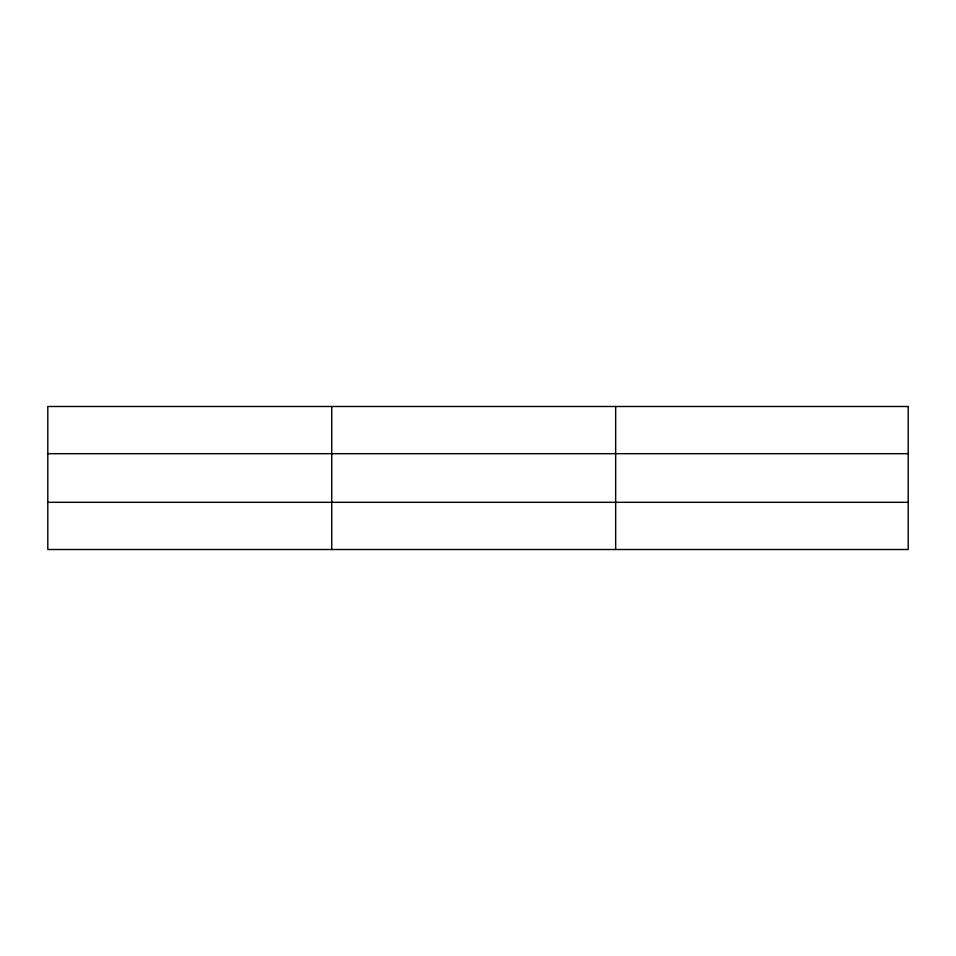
<?xml version="1.0" encoding="UTF-8"?>
<svg xmlns="http://www.w3.org/2000/svg" width="956" height="956" viewBox="0 0 956 956"><rect width="100%" height="100%" fill="white"/><g stroke="black" fill="none" stroke-linecap="round" stroke-linejoin="round"><path stroke-width="1.43" d="M331.732 406.491L331.732 549.509M615.664 406.491L615.664 549.509M47.8 453.682L908.2 453.682M47.8 502.318L908.2 502.318M908.2 406.491L908.2 549.509L47.8 549.509L47.8 406.491L908.2 406.491"/></g></svg>
